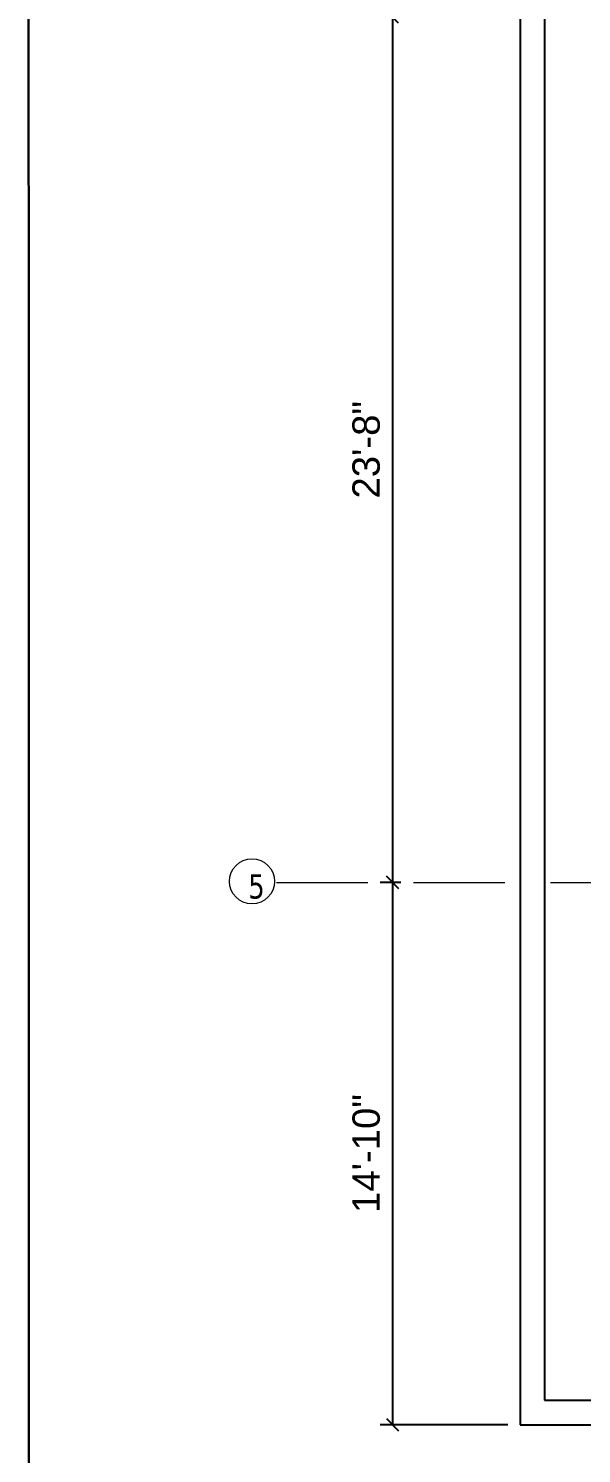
# Model space of a CAD drawing. Header units: inches. Extents: x 127248 to 130601, y 247968 to 250486.
# Drawn here: x 129687.6 to 129869.2, y 249375.8 to 249843.5 of the extents above; entities that cross this region are included whole.
import ezdxf

# ---------------------------------------------------------------- set-up
doc = ezdxf.new("R2010")
doc.units = ezdxf.units.IN
doc.header["$LTSCALE"] = 10
doc.header["$MEASUREMENT"] = 0
doc.header["$PDMODE"] = 35
doc.linetypes.add('DASHED2', pattern=[0.375, 0.25, -0.125])
doc.layers.get('0').update_dxf_attribs({"linetype": 'CONTINUOUS'})
doc.layers.get('Defpoints').update_dxf_attribs({"linetype": 'CONTINUOUS'})
doc.layers.add('dimn', color=250, linetype='CONTINUOUS')
doc.layers.add('PRESENT', color=254, linetype='CONTINUOUS')
for name, color, linetype, lineweight in [('FACE LINE', 254, 'CONTINUOUS', 15), ('FORMATE LINE', 78, 'CONTINUOUS', 70), ('WALL HATCH', 250, 'CONTINUOUS', 35)]:
    doc.layers.add(name, color=color, linetype=linetype, lineweight=lineweight)
doc.styles.add('10', font='arial.ttf', dxfattribs={"height": 9})
doc.styles.add('SANJAY', font='impact.ttf', dxfattribs={"width": 0.9, "height": 18})
doc.dimstyles.new('FOOTING', dxfattribs={"dimscale": 4, "dimtxt": 18, "dimasz": 3, "dimexe": 1, "dimexo": 1, "dimgap": 2, "dimtad": 1, "dimdec": 0, "dimzin": 0, "dimdsep": 46, "dimlunit": 4, "dimtxsty": 'SANJAY', "dimblk": 'ARCHTICK', "dimcen": 0.09, "dimclrd": 8, "dimclre": 8, "dimclrt": 7, "dimaunit": 1, "dimazin": 0, "dimtfac": 1, "dimtdec": 0, "dimtofl": 0, "dimtmove": 0, "dimatfit": 0, "dimfxl": 1, "dimtolj": 1, "dimtzin": 0, "dimlwd": -1, "dimlwe": -1, "dimarcsym": 0})

# ---------------------------------------------------------------- blocks, each defined once
blk = doc.blocks.new('_Oblique')
at = {"color": 0, "linetype": 'ByBlock', "lineweight": -2}
blk.add_line((-0.5, -0.5), (0.5, 0.5), dxfattribs=at)
blk = doc.blocks.new('*D239')
at = {"layer": 'Defpoints', "color": 0, "transparency": 16777216}
for p in [(129809.51, 249847.22), (129807.12, 249563.22), (129813.83, 249563.22)]:
    blk.add_point(p, dxfattribs=at)
at = {"layer": 'dimn', "color": 8, "transparency": 16777216}
for p, q in [((129805.51, 249847.22), (129803.12, 249847.22)), ((129807.12, 249847.22), (129807.12, 249563.22)), ((129809.83, 249563.22), (129803.12, 249563.22))]:
    blk.add_line(p, q, dxfattribs=at)
at = {"layer": 'dimn', "color": 8, "transparency": 16777216, "xscale": 4, "yscale": 4, "zscale": 4}
for p, rotation in [((129807.12, 249847.22), 90), ((129807.12, 249563.22), 270)]:
    blk.add_blockref('_Oblique', p, dxfattribs=dict(at, rotation=rotation))
at = {"layer": 'dimn', "color": 181, "transparency": 16777216, "insert": (129798.52, 249705.22), "char_height": 9, "attachment_point": 5, "rotation": 90, "style": '10'}
blk.add_mtext('\\A1;23\'-8"', dxfattribs=at)
blk = doc.blocks.new('*D266')
at = {"layer": 'Defpoints', "color": 0, "transparency": 16777216}
for p in [(129813.83, 249563.22), (129807.12, 249385.22), (129849.02, 249385.22)]:
    blk.add_point(p, dxfattribs=at)
at = {"layer": 'dimn', "color": 8, "transparency": 16777216}
for p, q in [((129809.83, 249563.22), (129803.12, 249563.22)), ((129807.12, 249563.22), (129807.12, 249385.22)), ((129845.02, 249385.22), (129803.12, 249385.22))]:
    blk.add_line(p, q, dxfattribs=at)
at = {"layer": 'dimn', "color": 8, "transparency": 16777216, "xscale": 4, "yscale": 4, "zscale": 4}
for p, rotation in [((129807.12, 249563.22), 90), ((129807.12, 249385.22), 270)]:
    blk.add_blockref('_Oblique', p, dxfattribs=dict(at, rotation=rotation))
at = {"layer": 'dimn', "color": 181, "transparency": 16777216, "insert": (129798.53, 249474.22), "char_height": 9, "attachment_point": 5, "rotation": 90, "style": '10'}
blk.add_mtext('\\A1;14\'-10"', dxfattribs=at)

msp = doc.modelspace()

# ---------------------------------------------------------------- linework, layer by layer
at = {"layer": 'FACE LINE', "color": 54, "linetype": 'DASHED2', "ltscale": 12, "true_color": 0xa8a800}
msp.add_line((129769.07, 249563.22), (130489.72, 249563.22), dxfattribs=at)
at = {"layer": 'FORMATE LINE', "lineweight": 30}
msp.add_lwpolyline([(129687.58, 250485.72), (129687.67, 249098.25), (130600.79, 249097.69), (130600.7, 250485.15)], close=True, dxfattribs=at)
at = {"layer": 'PRESENT', "color": 9}
for p, q in [((129849.02, 250327.22), (129849.02, 249385.22)), ((129857.02, 250319.22), (129857.02, 249393.22)), ((129857.02, 249393.22), (130196.99, 249393.22)), ((129849.02, 249385.22), (130157.02, 249385.22))]:
    msp.add_line(p, q, dxfattribs=at)
at = {"layer": 'WALL HATCH', "lineweight": 15}
msp.add_circle((129760.98, 249563.56), 7.41, dxfattribs=at)

# ---------------------------------------------------------------- texts
at = {"layer": 'dimn', "insert": (129759.77, 249565.91), "char_height": 8, "width": 10.3845, "attachment_point": 1, "style": 'SANJAY'}
msp.add_mtext('{\\fTahoma|b0|i0|c0|p34;5}', dxfattribs=at)

# ---------------------------------------------------------------- dimensions: what is measured, and where the dimension line sits
at = {"layer": 'dimn'}
for base, p1, p2, override, picture, middle in [((129807.12, 249563.22), (129809.51, 249847.22), (129813.83, 249563.22), {"dimtxt": 9, "dimasz": 1, "dimgap": 1, "dimtxsty": '10', "dimblk": 'Oblique', "dimclrt": 181, "dimtfac": 2, "dimtmove": 1, "dimfxl": 0.18}, '*D239', (129798.52, 249705.22)), ((129807.12, 249385.22), (129813.83, 249563.22), (129849.02, 249385.22), {"dimtxt": 9, "dimasz": 1, "dimgap": 1, "dimtxsty": '10', "dimblk": 'Oblique', "dimclrt": 181, "dimtfac": 2, "dimtmove": 1, "dimfxl": 0.3}, '*D266', (129798.53, 249474.22))]:
    dim = msp.add_linear_dim(base=base, p1=p1, p2=p2, angle=90, dimstyle='FOOTING', override=override, dxfattribs=at)
    dim.commit()
    dim.dimension.update_dxf_attribs({"geometry": picture, "text_midpoint": middle})

doc.saveas('drawing.dxf')
